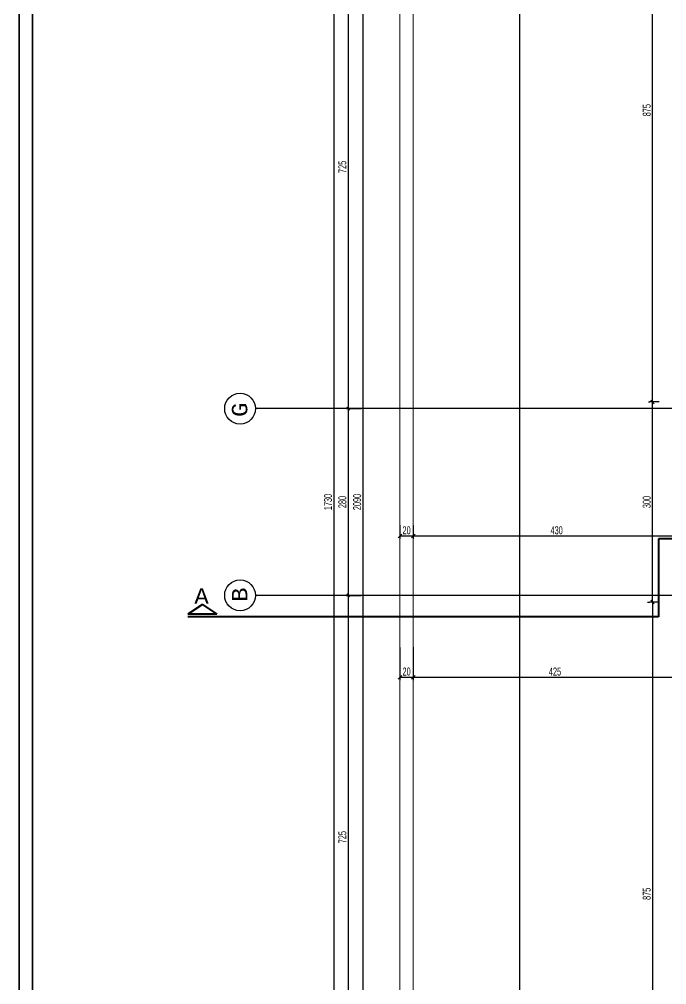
# Model space of a CAD drawing. Header units: inches. Extents: x -7543 to -822, y 102837 to 190349.
# Drawn here: x -829.6482 to -829.4541, y 102836.8407 to 102837.1302 of the extents above; entities that cross this region are included whole.
import ezdxf

# ---------------------------------------------------------------- set-up
doc = ezdxf.new("R2010")
doc.units = ezdxf.units.IN
doc.header["$MEASUREMENT"] = 0
doc.linetypes.add('DASHDOTX2', pattern=[2, 1, -0.5, 0, -0.5])
doc.linetypes.add('DASHED', pattern=[19.05, 12.7, -6.35])
doc.layers.get('0').update_dxf_attribs({"lineweight": 25})
for name, color, linetype, lineweight in [('AKS', 1, 'Continuous', 25), ('ICOL', 55, 'Continuous', 25), ('KESİT', 7, 'Continuous', 40)]:
    doc.layers.add(name, color=color, linetype=linetype, lineweight=lineweight)
doc.layers.add('BALKON', color=7, linetype='Continuous', lineweight=20, true_color=0xffaaa9)
doc.layers.add('DUVAR', color=7, linetype='Continuous', lineweight=35, true_color=0xfc4642)
doc.styles.add('ISIM', font='monos.ttf', dxfattribs={"width": 1.1, "height": 200})
doc.styles.add('OLCU', font='tromand.shx', dxfattribs={"width": 0.6, "height": 12})

# ---------------------------------------------------------------- blocks, each defined once
blk = doc.blocks.new('_Oblique')
at = {"color": 0, "linetype": 'ByBlock', "lineweight": -2}
blk.add_line((-0.5, -0.5), (0.5, 0.5), dxfattribs=at)
blk = doc.blocks.new('D')
at = {"layer": 'ICOL'}
for p, q in [((2.8, 2.8), (-2.8, -2.8)), ((0, 3), (0, -25))]:
    blk.add_line(p, q, dxfattribs=at)
blk = doc.blocks.new('E')
at = {"layer": 'ICOL'}
for p, q in [((0, -3), (0, 25)), ((-2.8, -2.8), (2.8, 2.8))]:
    blk.add_line(p, q, dxfattribs=at)

msp = doc.modelspace()

# ---------------------------------------------------------------- linework, layer by layer
at = {"layer": 'AKS', "linetype": 'DASHDOTX2', "ltscale": 10}
for p, q in [((-829.49808, 102836.72908), (-829.49808, 102837.24154)), ((-829.20679, 102837.01343), (-829.5774, 102837.01343)), ((-829.20679, 102836.95743), (-829.5774, 102836.95743))]:
    msp.add_line(p, q, dxfattribs=at)
at = {"layer": 'AKS', "color": 0}
for centre in [(-829.58202, 102837.01343), (-829.58202, 102836.95743)]:
    msp.add_circle(centre, 0.00462, dxfattribs=at)
at = {"layer": 'BALKON'}
for p, q in [((-829.53408, 102837.01093), (-829.53408, 102837.16043)), ((-829.53008, 102836.95993), (-829.53008, 102837.16043)), ((-829.53408, 102837.01093), (-829.53408, 102836.81043)), ((-829.53008, 102836.95993), (-829.53008, 102836.81043))]:
    msp.add_line(p, q, dxfattribs=at)
at = {"layer": 'DUVAR'}
for p, q in [((-829.64823, 102836.66908), (-829.64823, 102837.43546)), ((-829.64823, 102836.66908), (-829.64823, 102837.43546)), ((-829.64423, 102836.66908), (-829.64423, 102837.43546)), ((-829.64423, 102836.66908), (-829.64423, 102837.43546))]:
    msp.add_line(p, q, dxfattribs=at)
at = {"layer": 'ICOL'}
for p, q in [((-829.54518, 102837.19427), (-829.54518, 102836.77659)), ((-829.45834, 102837.01543), (-829.45834, 102837.19043)), ((-829.55392, 102837.15827), (-829.55392, 102836.81259)), ((-829.54962, 102837.15827), (-829.54962, 102837.01359)), ((-829.45834, 102836.95543), (-829.45834, 102837.01543)), ((-829.54962, 102837.01327), (-829.54962, 102836.95759)), ((-829.53008, 102836.9752), (-829.53408, 102836.9752)), ((-829.44408, 102836.9752), (-829.53008, 102836.9752)), ((-829.54962, 102836.95727), (-829.54962, 102836.81259)), ((-829.45834, 102836.95543), (-829.45834, 102836.78043)), ((-829.53008, 102836.93284), (-829.53408, 102836.93284)), ((-829.44508, 102836.93284), (-829.53008, 102836.93284))]:
    msp.add_line(p, q, dxfattribs=at)
at = {"layer": 'ICOL', "color": 53}
for p, q in [((-829.45957, 102837.01543), (-829.45918, 102837.01543)), ((-829.4563, 102837.01543), (-829.45918, 102837.01543)), ((-829.53408, 102836.97845), (-829.53408, 102836.97436)), ((-829.53008, 102836.97835), (-829.53008, 102836.97436)), ((-829.53008, 102836.97835), (-829.53008, 102836.97436)), ((-829.45986, 102836.95543), (-829.45918, 102836.95543)), ((-829.4563, 102836.95543), (-829.45918, 102836.95543)), ((-829.53408, 102836.94177), (-829.53408, 102836.932)), ((-829.53008, 102836.94192), (-829.53008, 102836.932)), ((-829.53008, 102836.94192), (-829.53008, 102836.932))]:
    msp.add_line(p, q, dxfattribs=at)
at = {"layer": 'KESİT', "linetype": 'DASHED'}
for p, q in [((-829.20906, 102836.97443), (-829.45655, 102836.97443)), ((-829.45655, 102836.97443), (-829.45655, 102836.95098)), ((-829.45655, 102836.95098), (-829.59766, 102836.95098))]:
    msp.add_line(p, q, dxfattribs=at)
at = {"layer": 'KESİT'}
for p, q in [((-829.59329, 102836.95466), (-829.59764, 102836.95177)), ((-829.59329, 102836.95466), (-829.58895, 102836.95177)), ((-829.58895, 102836.95177), (-829.59764, 102836.95177))]:
    msp.add_line(p, q, dxfattribs=at)

# ---------------------------------------------------------------- block references
at = {"layer": 'ICOL'}
for name, p, xscale, yscale, zscale, rotation in [('_Oblique', (-829.45834, 102837.01543), 0.001080000001820736, 0.001080000001820736, 0.001080000001820736, 270), ('_Oblique', (-829.45834, 102837.01543), 0.001080000001820736, 0.001080000001820736, 0.001080000001820736, 90), ('D', (-829.54962, 102837.01343), 0.000155999994603917, 0.000155999994603917, 0.000155999994603917, 90), ('E', (-829.54962, 102837.01343), 0.000155999994603917, 0.000155999994603917, 0.000155999994603917, 270), ('_Oblique', (-829.53408, 102836.9752), 0.001080000000001746, 0.001080000000001746, 0.001080000000001746, 180), ('_Oblique', (-829.53008, 102836.9752), 0.001080000000001746, 0.001080000000001746, 0.001080000000001746, 180), ('D', (-829.54962, 102836.95743), 0.000155999994603917, 0.000155999994603917, 0.000155999994603917, 90), ('E', (-829.54962, 102836.95743), 0.000155999994603917, 0.000155999994603917, 0.000155999994603917, 270), ('_Oblique', (-829.45834, 102836.95543), 0.001080000001820736, 0.001080000001820736, 0.001080000001820736, 90), ('_Oblique', (-829.45834, 102836.95543), 0.001080000001820736, 0.001080000001820736, 0.001080000001820736, 270), ('_Oblique', (-829.53408, 102836.93284), 0.001080000000001746, 0.001080000000001746, 0.001080000000001746, 180), ('_Oblique', (-829.53008, 102836.93284), 0.001080000000001746, 0.001080000000001746, 0.001080000000001746, 180)]:
    msp.add_blockref(name, p, dxfattribs=dict(at, xscale=xscale, yscale=yscale, zscale=zscale, rotation=rotation))
at = {"layer": 'ICOL', "xscale": 0.001080000000001746, "yscale": 0.001080000000001746, "zscale": 0.001080000000001746}
for p in [(-829.53008, 102836.9752), (-829.53008, 102836.93284)]:
    msp.add_blockref('_Oblique', p, dxfattribs=at)

# ---------------------------------------------------------------- texts
at = {"layer": 'AKS', "style": 'ISIM', "width": 1.1}
for s, p in [('G', (-829.57985, 102837.01093)), ('B', (-829.57985, 102836.95548))]:
    msp.add_text(s, height=0.00462, rotation=90, dxfattribs=at).set_placement(p)
msp.add_text('A', height=0.00462, dxfattribs=at).set_placement((-829.59573, 102836.95492))
at = {"layer": 'ICOL', "char_height": 0.0024, "attachment_point": 5, "rotation": 90, "style": 'OLCU'}
for s, insert in [('\\A1;875', (-829.46007, 102837.10293)), ('\\A1;725', (-829.55135, 102837.08593)), ('\\A1;1730', (-829.55565, 102836.98543)), ('\\A1;280', (-829.55135, 102836.98543)), ('\\A1;2090', (-829.54691, 102836.98543)), ('\\A1;300', (-829.46007, 102836.98543)), ('\\A1;725', (-829.55135, 102836.88493)), ('\\A1;875', (-829.46007, 102836.86793))]:
    msp.add_mtext(s, dxfattribs=dict(at, insert=insert))
at = {"layer": 'ICOL', "char_height": 0.0024, "attachment_point": 5, "style": 'OLCU'}
for s, insert in [('\\A1;20', (-829.53208, 102836.97693)), ('\\A1;430', (-829.48708, 102836.97693)), ('\\A1;20', (-829.53208, 102836.93457)), ('\\A1;425', (-829.48758, 102836.93457))]:
    msp.add_mtext(s, dxfattribs=dict(at, insert=insert))

doc.saveas('drawing.dxf')
